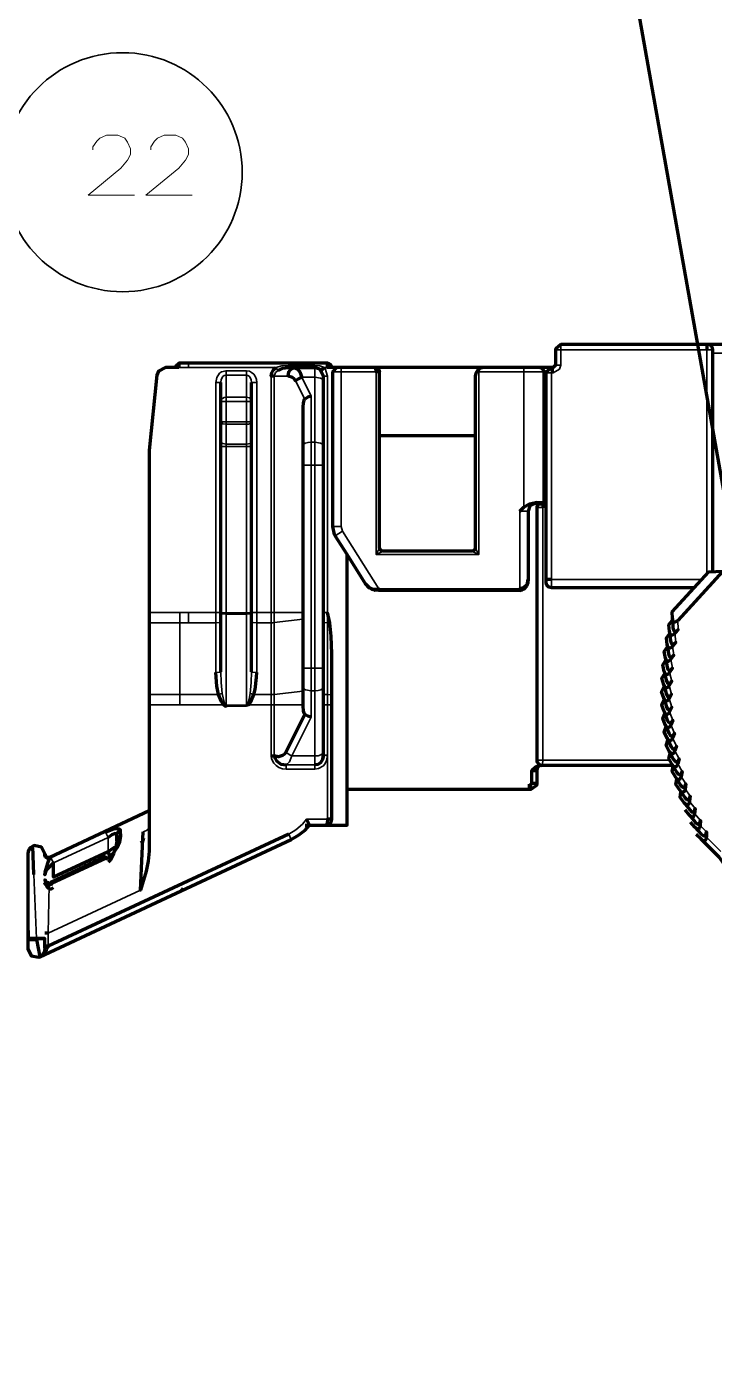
# Model space of a CAD drawing. Header units: millimetres. Extents: x 0 to 174, y 0 to 33.
# Drawn here: x 30.317 to 31.109, y 16.74 to 18.287 of the extents above; entities that cross this region are included whole.
import ezdxf

# ---------------------------------------------------------------- set-up
doc = ezdxf.new("R2010")
doc.units = ezdxf.units.MM
doc.layers.add('PDF_Geomertry', color=7, linetype='Continuous', true_color=0x405f80)

msp = doc.modelspace()

# ---------------------------------------------------------------- linework, layer by layer
at = {"layer": 'PDF_Geomertry', "color": 7, "lineweight": 70}
msp.add_lwpolyline([(30.8801, 19.101), (31.2996, 16.7403)], dxfattribs=at)
at = {"layer": 'PDF_Geomertry', "color": 18, "lineweight": 13, "true_color": 0x260000}
for points in [[(30.4407, 18.0928), (30.3874, 18.0928), (30.4251, 18.1239), (30.4329, 18.1328), (30.4362, 18.1394), (30.4362, 18.1461), (30.4329, 18.1539), (30.4296, 18.1583), (30.4218, 18.1617), (30.4085, 18.1617), (30.4007, 18.1583), (30.3974, 18.155), (30.3929, 18.1483), (30.3929, 18.145)], [(30.5074, 18.0928), (30.454, 18.0928), (30.4918, 18.1239), (30.4996, 18.1328), (30.5029, 18.1394), (30.5029, 18.1461), (30.4996, 18.1539), (30.4962, 18.1583), (30.4885, 18.1617), (30.4751, 18.1617), (30.4674, 18.1583), (30.464, 18.155), (30.4596, 18.1483), (30.4596, 18.145)]]:
    msp.add_lwpolyline(points, dxfattribs=at)
at = {"layer": 'PDF_Geomertry', "lineweight": 70}
for points in [[(31.1072, 17.6586), (31.1072, 17.9144), (31.1068, 17.9168), (31.1056, 17.9188), (31.1036, 17.92), (31.1014, 17.9204), (31.1004, 17.9204), (30.9321, 17.9204), (30.9263, 17.9156), (30.9261, 17.9144), (30.9261, 17.8968), (30.9232, 17.8939), (30.9213, 17.8939), (30.9078, 17.8939), (30.8897, 17.8939), (30.8435, 17.8939), (30.7185, 17.8939), (30.679, 17.8939), (30.6742, 17.8939), (30.6633, 17.8939), (30.6633, 17.8988), (30.5029, 17.8988), (30.4931, 17.8988), (30.4921, 17.8988), (30.4872, 17.8939)], [(31.1004, 17.9204), (31.1004, 17.9144)], [(31.2132, 17.8939), (31.2047, 17.9165), (31.2039, 17.9181), (31.2026, 17.9193), (31.1993, 17.9204), (31.1021, 17.9204)], [(30.3179, 17.2344), (30.3179, 17.2236), (30.3218, 17.2157), (30.3304, 17.2142), (30.3318, 17.2147), (30.4947, 17.2906), (30.6214, 17.3497), (30.6299, 17.3546), (30.6375, 17.3607), (30.6425, 17.3663), (30.6614, 17.3663), (30.686, 17.3663), (30.686, 17.6782), (30.6722, 17.7), (30.6715, 17.7013), (30.6693, 17.7106), (30.6693, 17.8889), (30.6742, 17.8939)], [(30.4921, 17.8939), (30.4764, 17.8939), (30.4685, 17.8899), (30.4665, 17.885), (30.4579, 17.7983), (30.4576, 17.7925), (30.4576, 17.6114), (30.4576, 17.5996), (30.4576, 17.5168), (30.4576, 17.5051), (30.4576, 17.4351), (30.4576, 17.3363), (30.4567, 17.3247), (30.4543, 17.3133), (30.4478, 17.2915), (30.451, 17.3586)], [(30.6018, 17.884), (30.5983, 17.884), (30.599, 17.8878), (30.601, 17.8913), (30.6036, 17.8939)], [(30.6063, 17.8906), (30.6118, 17.8931), (30.6179, 17.8939), (30.6247, 17.8939), (30.6486, 17.8939), (30.6486, 17.8963)], [(30.6274, 17.8932), (30.6233, 17.8936)], [(30.6578, 17.4426), (30.6585, 17.4469), (30.6585, 17.4504), (30.6585, 17.5256), (30.6585, 17.5475), (30.6585, 17.7815), (30.6585, 17.8035), (30.6585, 17.8786), (30.6585, 17.884), (30.6544, 17.8919), (30.6486, 17.8939)], [(30.6596, 17.8939), (30.6562, 17.8908), (30.656, 17.8906)], [(30.6682, 17.8939), (30.6679, 17.8957), (30.6668, 17.8974), (30.6653, 17.8983), (30.6633, 17.8988)], [(30.8435, 17.8939), (30.8396, 17.8931), (30.8361, 17.8906), (30.8342, 17.8874), (30.8336, 17.884), (30.8336, 17.686), (30.8331, 17.684), (30.8317, 17.6826), (30.8297, 17.6821), (30.7274, 17.6821), (30.7254, 17.6826), (30.7239, 17.684), (30.7233, 17.686), (30.7233, 17.8889), (30.7222, 17.8921), (30.72, 17.8936), (30.7185, 17.8939), (30.7215, 17.8928), (30.7226, 17.8914), (30.7233, 17.8889), (30.7229, 17.8889), (30.7194, 17.8889), (30.719, 17.8928), (30.7189, 17.8935), (30.7186, 17.8937), (30.7185, 17.8939), (30.7185, 17.8939)], [(30.8849, 17.7285), (30.8897, 17.7331), (30.896, 17.7368), (30.9031, 17.7383), (30.9044, 17.7383), (30.9096, 17.7383), (30.9128, 17.7383), (30.9128, 17.8889), (30.9126, 17.8904), (30.9108, 17.8929), (30.9078, 17.8939)], [(31.0858, 17.6399), (30.9213, 17.6399), (30.9182, 17.6407), (30.9161, 17.6429), (30.9153, 17.6458), (30.9153, 17.6497), (30.9153, 17.8879), (30.9154, 17.889), (30.9213, 17.8939)], [(30.8361, 17.8906), (30.8375, 17.8889)], [(30.5403, 17.5431), (30.5403, 17.611), (30.5403, 17.8028), (30.5403, 17.8083), (30.5403, 17.8314), (30.5403, 17.8547), (30.5403, 17.8765)], [(30.5757, 17.5431), (30.5757, 17.611), (30.5757, 17.8028), (30.5757, 17.8083), (30.5757, 17.8314), (30.5757, 17.8547), (30.5757, 17.8765)], [(30.6446, 17.8608), (30.6404, 17.8596), (30.6371, 17.8576), (30.6365, 17.8572), (30.6358, 17.8558), (30.6351, 17.8533), (30.6349, 17.8482), (30.6349, 17.8035), (30.6349, 17.7815), (30.6349, 17.5475), (30.6349, 17.5256), (30.6349, 17.5035), (30.6351, 17.4983), (30.6358, 17.4958), (30.6371, 17.494), (30.6153, 17.4504), (30.6136, 17.4482), (30.6115, 17.4465), (30.6067, 17.445), (30.6018, 17.4463)], [(30.8336, 17.8151), (30.7233, 17.8151)], [(30.9044, 17.7383), (30.8965, 17.7343), (30.8946, 17.7285), (30.8946, 17.6496), (30.8942, 17.6456), (30.8925, 17.6417), (30.8896, 17.6383), (30.8849, 17.6368), (30.7225, 17.6368), (30.7172, 17.6371)], [(30.9153, 17.7403), (30.9114, 17.7364), (30.9085, 17.7364), (30.9069, 17.7361), (30.9057, 17.7353), (30.9047, 17.7339), (30.9044, 17.7324), (30.9044, 17.4411), (30.9047, 17.4394), (30.9067, 17.4365), (30.9104, 17.4351), (30.9081, 17.4347), (30.9062, 17.4335), (30.905, 17.4315), (30.9044, 17.4293)], [(30.9114, 17.7364), (30.9114, 17.7353), (30.9114, 17.7324)], [(30.7167, 17.6385), (30.7225, 17.6388), (30.7225, 17.6368), (30.7225, 17.6367), (30.7225, 17.6368), (30.7175, 17.6372), (30.7143, 17.6381), (30.7115, 17.6397), (30.7072, 17.6444), (30.686, 17.6782)], [(30.9213, 17.6497), (30.9153, 17.6497)], [(31.1189, 17.659), (31.0669, 17.6024), (31.0663, 17.6017), (31.0644, 17.6006), (31.0638, 17.6004), (31.0631, 17.6004), (31.0624, 17.6007), (31.0618, 17.6011), (31.0614, 17.6019), (31.0608, 17.6046), (31.0606, 17.6124), (31.1028, 17.6583), (31.1189, 17.659), (31.1401, 17.66)], [(30.7072, 17.6444), (30.7111, 17.6404), (30.7136, 17.6392), (30.7167, 17.6385), (30.7169, 17.6375), (30.7171, 17.6372), (30.7174, 17.6371), (30.7175, 17.6372)], [(30.6682, 17.3732), (30.6633, 17.3732), (30.6628, 17.3682), (30.6614, 17.3663), (30.6638, 17.3667), (30.6658, 17.3679), (30.6674, 17.3697), (30.6682, 17.3732), (30.6682, 17.5051), (30.6682, 17.5163), (30.6682, 17.564), (30.6676, 17.5844), (30.6658, 17.5996), (30.6633, 17.6114)], [(31.0608, 17.6046), (31.0614, 17.594), (31.0619, 17.5913), (31.0628, 17.5901), (31.0633, 17.5899), (31.0639, 17.5897), (31.0651, 17.5901), (31.0674, 17.5919), (31.0636, 17.5876), (31.0631, 17.5869), (31.0612, 17.5857), (31.0606, 17.5854), (31.0599, 17.5854), (31.0592, 17.5857), (31.0586, 17.5861), (31.0582, 17.5869), (31.0575, 17.5894), (31.0568, 17.5972), (31.061, 17.6022)], [(31.0575, 17.5894), (31.0585, 17.579), (31.0592, 17.5763), (31.06, 17.5751), (31.0606, 17.5749), (31.0611, 17.5749), (31.0625, 17.5753), (31.0646, 17.5772), (31.061, 17.5726), (31.0604, 17.5719), (31.0587, 17.5706), (31.0581, 17.5704), (31.0574, 17.5703), (31.0567, 17.5706), (31.0561, 17.571), (31.0556, 17.5718), (31.0549, 17.5743), (31.0538, 17.5821), (31.0578, 17.5871)], [(31.0549, 17.5743), (31.0563, 17.5639), (31.0569, 17.5611), (31.0579, 17.56), (31.0585, 17.5599), (31.059, 17.5597), (31.0603, 17.5603), (31.0624, 17.5624), (31.059, 17.5576), (31.0585, 17.5568), (31.0568, 17.5556), (31.0561, 17.5551), (31.0554, 17.5551), (31.0547, 17.5553), (31.0542, 17.5557), (31.0536, 17.5565), (31.0528, 17.559), (31.0514, 17.5667), (31.0551, 17.5719)], [(31.0528, 17.559), (31.0546, 17.5486), (31.0556, 17.5458), (31.0565, 17.5449), (31.0571, 17.5447), (31.0576, 17.5447), (31.0589, 17.5453), (31.0608, 17.5474), (31.0576, 17.5425), (31.0572, 17.5418), (31.0557, 17.5403), (31.0549, 17.54), (31.0542, 17.5399), (31.0536, 17.54), (31.0529, 17.5404), (31.0524, 17.5411), (31.0514, 17.5436), (31.0497, 17.5513), (31.0532, 17.5567)], [(30.5435, 17.5051), (30.541, 17.5089), (30.5378, 17.5168), (30.5356, 17.5264), (30.5344, 17.5424)], [(30.5713, 17.5063), (30.5726, 17.5051), (30.5749, 17.5085), (30.5783, 17.5168), (30.5799, 17.5226), (30.5815, 17.5371), (30.5817, 17.5424)], [(31.0514, 17.5436), (31.0536, 17.5333), (31.0547, 17.5307), (31.0557, 17.5297), (31.0563, 17.5296), (31.0569, 17.5296), (31.0582, 17.5301), (31.06, 17.5324), (31.0571, 17.5274), (31.0565, 17.5265), (31.0551, 17.525), (31.0544, 17.5247), (31.0538, 17.5246), (31.0531, 17.5247), (31.0524, 17.5251), (31.0518, 17.5257), (31.0507, 17.5282), (31.0486, 17.5357), (31.0519, 17.5413)], [(31.0507, 17.5282), (31.0535, 17.5181), (31.0546, 17.5154), (31.0557, 17.5144), (31.0563, 17.5143), (31.0568, 17.5143), (31.0581, 17.515), (31.0597, 17.5174), (31.0571, 17.5122), (31.0565, 17.5114), (31.0551, 17.5099), (31.0544, 17.5094), (31.0538, 17.5093), (31.0532, 17.5093), (31.0525, 17.5097), (31.0518, 17.5104), (31.0507, 17.5128), (31.0483, 17.5201), (31.0513, 17.526)], [(30.5449, 17.5063), (30.5435, 17.5051), (30.5451, 17.5038), (30.5463, 17.5035), (30.5463, 17.5047)], [(31.0507, 17.5128), (31.0539, 17.5028), (31.0551, 17.5001), (31.0563, 17.4993), (31.0568, 17.4992), (31.0574, 17.4992), (31.0586, 17.4999), (31.0601, 17.5024), (31.0576, 17.4971), (31.0572, 17.4962), (31.056, 17.4946), (31.0553, 17.4942), (31.0546, 17.494), (31.0539, 17.494), (31.0532, 17.4944), (31.0526, 17.495), (31.0514, 17.4974), (31.0486, 17.5046), (31.0514, 17.5106)], [(30.5699, 17.5047), (30.5699, 17.5035)], [(30.6446, 17.4908), (30.6404, 17.4921), (30.6371, 17.494)], [(31.0514, 17.4974), (31.0549, 17.4875), (31.0563, 17.4849), (31.0575, 17.4842), (31.0581, 17.484), (31.0586, 17.484), (31.0597, 17.4849), (31.0612, 17.4874), (31.059, 17.4819), (31.0586, 17.4811), (31.0574, 17.4794), (31.0567, 17.479), (31.0561, 17.4788), (31.0554, 17.4788), (31.0547, 17.479), (31.054, 17.4797), (31.0526, 17.4819), (31.0496, 17.4892), (31.0521, 17.4951)], [(31.0526, 17.4819), (31.0567, 17.4722), (31.0582, 17.4697), (31.0593, 17.469), (31.0599, 17.4689), (31.0606, 17.469), (31.0615, 17.4699), (31.0631, 17.4724), (31.061, 17.4669), (31.0607, 17.4661), (31.0594, 17.4643), (31.0589, 17.4639), (31.0582, 17.4636), (31.0575, 17.4636), (31.0568, 17.4639), (31.0561, 17.4644), (31.0546, 17.4667), (31.0514, 17.4738), (31.0535, 17.4797)], [(31.0546, 17.4667), (31.059, 17.4571), (31.0607, 17.4547), (31.0618, 17.454), (31.0625, 17.4539), (31.0631, 17.454), (31.0642, 17.4549), (31.0654, 17.4575), (31.0636, 17.4519), (31.0633, 17.4511), (31.0622, 17.4493), (31.0617, 17.4488), (31.061, 17.4485), (31.0603, 17.4485), (31.0596, 17.4488), (31.0589, 17.4493), (31.0572, 17.4514), (31.0536, 17.4583), (31.0556, 17.4644)], [(30.5983, 17.4463), (30.6018, 17.4463), (30.6028, 17.4431), (30.6046, 17.4403), (30.6096, 17.4368), (30.6157, 17.4357)], [(30.6585, 17.4469), (30.6576, 17.4422), (30.6551, 17.4383), (30.6521, 17.4364), (30.6486, 17.4357)], [(31.0572, 17.4514), (31.0621, 17.4421), (31.0639, 17.4397), (31.065, 17.4392), (31.0657, 17.439), (31.0663, 17.4393), (31.0672, 17.4401), (31.0685, 17.4428), (31.0669, 17.4372), (31.0667, 17.4363), (31.0657, 17.4344), (31.065, 17.4339), (31.0644, 17.4336), (31.0638, 17.4336), (31.0631, 17.4337), (31.0622, 17.4343), (31.0606, 17.4364), (31.0567, 17.4431), (31.0583, 17.4493)], [(30.9044, 17.4144), (30.8986, 17.4144), (30.8986, 17.4293), (30.9044, 17.4293), (30.9044, 17.4144), (30.9042, 17.4122), (30.8976, 17.4076), (30.8957, 17.4076), (30.686, 17.4076)], [(31.0612, 17.4351), (30.9104, 17.4351), (30.9087, 17.4351), (30.9067, 17.4349), (30.9025, 17.4329), (30.8986, 17.4293)], [(31.0606, 17.4364), (31.0658, 17.4272), (31.0676, 17.425), (31.0689, 17.4243), (31.0694, 17.4243), (31.07, 17.4246), (31.0711, 17.4256), (31.0721, 17.4282), (31.0708, 17.4225), (31.0706, 17.4217), (31.0697, 17.4197), (31.0692, 17.4192), (31.0685, 17.4189), (31.0678, 17.4188), (31.0671, 17.419), (31.0663, 17.4194), (31.0646, 17.4214), (31.0604, 17.4281), (31.0618, 17.4343)], [(30.8957, 17.4135), (30.8957, 17.4076)], [(30.8976, 17.4076), (30.8976, 17.4081), (30.8976, 17.4135)], [(31.0646, 17.4214), (31.0701, 17.4125), (31.0721, 17.4104), (31.0733, 17.4099), (31.074, 17.4099), (31.0746, 17.41), (31.0756, 17.4111), (31.0764, 17.4138), (31.0754, 17.4081), (31.0753, 17.4072), (31.0743, 17.4053), (31.0739, 17.4047), (31.0732, 17.4043), (31.0725, 17.4042), (31.0718, 17.4043), (31.071, 17.4047), (31.0692, 17.4067), (31.0647, 17.4131), (31.0658, 17.4194)], [(31.0692, 17.4067), (31.0751, 17.3981), (31.0772, 17.396), (31.0785, 17.3956), (31.0792, 17.3956), (31.0796, 17.3958), (31.0806, 17.3968), (31.0814, 17.3996), (31.0806, 17.3937), (31.0804, 17.3929), (31.0797, 17.391), (31.0792, 17.3903), (31.0786, 17.39), (31.0779, 17.3899), (31.0772, 17.39), (31.0764, 17.3903), (31.0744, 17.3922), (31.0697, 17.3983), (31.0706, 17.4047)], [(30.3375, 17.3107), (30.3375, 17.3092), (30.3378, 17.3122), (30.3396, 17.3188), (30.3414, 17.3235), (30.3432, 17.3282), (30.3406, 17.3279), (30.3383, 17.3293), (30.3375, 17.3317), (30.3375, 17.3332), (30.3383, 17.3307), (30.3406, 17.3293), (30.3432, 17.3296), (30.4576, 17.3831)], [(31.0744, 17.3922), (31.0808, 17.3839), (31.0829, 17.3818), (31.0842, 17.3814), (31.0849, 17.3815), (31.0854, 17.3817), (31.0862, 17.3828), (31.0869, 17.3856), (31.0864, 17.3799), (31.0862, 17.3789), (31.0856, 17.3769), (31.0851, 17.3763), (31.0846, 17.3758), (31.0839, 17.3757), (31.0832, 17.3758), (31.0824, 17.3761), (31.0803, 17.3779), (31.0753, 17.3839)], [(30.6374, 17.3663), (30.6425, 17.3663), (30.639, 17.3732)], [(31.0803, 17.3779), (31.0871, 17.3699), (31.0893, 17.3679), (31.0906, 17.3675), (31.0911, 17.3676), (31.0917, 17.3679), (31.0925, 17.369), (31.0931, 17.3718), (31.0928, 17.3661), (31.0928, 17.3651), (31.0921, 17.3632), (31.0917, 17.3625), (31.0911, 17.3621), (31.0904, 17.3618), (31.0897, 17.3619), (31.0889, 17.3622), (31.0868, 17.3639), (31.0815, 17.3696)], [(30.6185, 17.356), (30.3415, 17.2268), (30.3411, 17.2251), (30.3381, 17.2247), (30.3376, 17.2246), (30.3376, 17.2244), (30.3375, 17.2244), (30.3375, 17.2244), (30.3375, 17.2344), (30.3375, 17.2356), (30.3347, 17.2356), (30.3278, 17.2356), (30.3192, 17.2356), (30.3179, 17.2356)], [(30.4247, 17.3535), (30.4236, 17.3472), (30.4206, 17.3403), (30.4157, 17.3333), (30.4125, 17.33), (30.4086, 17.3275), (30.4075, 17.3299), (30.3444, 17.3004), (30.3456, 17.2982), (30.3425, 17.2971), (30.3425, 17.2992), (30.3417, 17.2997), (30.3392, 17.3007), (30.3381, 17.3018), (30.3375, 17.3032), (30.3381, 17.2993), (30.3397, 17.2957), (30.3417, 17.2936), (30.3431, 17.2931), (30.3453, 17.2931), (30.3474, 17.2943)], [(30.4075, 17.3582), (30.4169, 17.3619), (30.4217, 17.3626), (30.4232, 17.3622), (30.4242, 17.3613), (30.4244, 17.3599), (30.4228, 17.3589), (30.4214, 17.3576), (30.4206, 17.356), (30.4203, 17.3542), (30.4201, 17.3554), (30.4199, 17.356), (30.4193, 17.3564), (30.4186, 17.3567), (30.4165, 17.3561), (30.4146, 17.3551), (30.4104, 17.3521)], [(30.4244, 17.3599), (30.4247, 17.3535), (30.4214, 17.3514), (30.4203, 17.3482), (30.4203, 17.3542)], [(30.4483, 17.3461), (30.4508, 17.3482), (30.4517, 17.3514)], [(31.0868, 17.3639), (31.0939, 17.3561), (31.0962, 17.3543), (31.0975, 17.354), (31.0981, 17.3542), (31.0986, 17.3544), (31.0994, 17.3556), (31.0999, 17.3585), (31.0999, 17.3526), (31.0997, 17.3517), (31.0993, 17.3497), (31.0989, 17.349), (31.0983, 17.3486), (31.0976, 17.3483), (31.0969, 17.3483), (31.0961, 17.3486), (31.0939, 17.3501), (31.0883, 17.3557)], [(30.3375, 17.3333), (30.3336, 17.3411), (30.325, 17.3428), (30.3236, 17.3422), (30.3213, 17.3407), (30.3194, 17.3386), (30.3183, 17.336), (30.3179, 17.3333), (30.3179, 17.2356), (30.3179, 17.2344), (30.3278, 17.2344), (30.3318, 17.2147), (30.3343, 17.2164), (30.3362, 17.2186)], [(30.3249, 17.3093), (30.3236, 17.3422)], [(30.4129, 17.3303), (30.4104, 17.3357), (30.3474, 17.3063), (30.3474, 17.3228), (30.3406, 17.3161), (30.3383, 17.3126), (30.3375, 17.3092)], [(30.4203, 17.3482), (30.4193, 17.3414), (30.4168, 17.3338), (30.4131, 17.3265), (30.4104, 17.3236)], [(30.4203, 17.3385), (30.4201, 17.3397), (30.4199, 17.3401), (30.4194, 17.3406), (30.4188, 17.3407), (30.4169, 17.3401), (30.4149, 17.339), (30.4104, 17.3357)], [(31.1258, 17.3239), (31.121, 17.3204), (31.1203, 17.3214), (31.1147, 17.3294), (31.1106, 17.3335), (31.0939, 17.3501)], [(30.3446, 17.3289), (30.3432, 17.3282), (30.3432, 17.3296)], [(30.3375, 17.3039), (30.3381, 17.3019)], [(30.3425, 17.2971), (30.3403, 17.2972), (30.3385, 17.2979), (30.3376, 17.2989), (30.3375, 17.2994)], [(30.3378, 17.3028), (30.3378, 17.3024), (30.3378, 17.3024), (30.3378, 17.3024)], [(30.4947, 17.2906), (30.4967, 17.2926), (30.4969, 17.2942)], [(30.3179, 17.2544), (30.3181, 17.2356)], [(30.3415, 17.2419), (30.3388, 17.2419), (30.3375, 17.2419)], [(30.3375, 17.2244), (30.3372, 17.2214), (30.3362, 17.2186), (30.3371, 17.2193), (30.3376, 17.2194), (30.3383, 17.2194), (30.3353, 17.2167), (30.3318, 17.2147), (30.3333, 17.2156)], [(30.3324, 17.215), (30.3332, 17.2154)], [(30.3415, 17.2268), (30.3381, 17.2268), (30.3375, 17.2268)]]:
    msp.add_lwpolyline(points, dxfattribs=at)
at = {"layer": 'PDF_Geomertry', "lineweight": 35}
for points in [[(30.9321, 17.9204), (30.9321, 17.9144), (30.9261, 17.9144)], [(31.1004, 17.9144), (30.9321, 17.9144), (30.9321, 17.8968), (30.9261, 17.8968)], [(31.1072, 17.9144), (31.1004, 17.9144), (31.1004, 17.6558)], [(31.8135, 17.4411), (32.1535, 17.4411), (32.1567, 17.4426), (32.1092, 17.4426), (32.1072, 17.4429), (32.1032, 17.4453), (32.1003, 17.4497), (32.0993, 17.4551), (32.0993, 17.8585), (32.1043, 17.8585), (32.1092, 17.8585), (32.105, 17.8608), (32.1007, 17.8633), (32.1126, 17.884), (31.2064, 17.884), (31.1965, 17.9106), (31.1072, 17.9106)], [(30.4921, 17.8986), (30.4901, 17.8982), (30.4886, 17.8972), (30.4881, 17.8965), (30.4875, 17.8957), (30.4872, 17.8939)], [(30.4931, 17.8939), (30.4921, 17.8939), (30.4921, 17.8986), (30.4921, 17.8988)], [(30.5029, 17.8939), (30.4931, 17.8939), (30.4931, 17.8988)], [(30.5029, 17.8988), (30.5029, 17.8939), (30.6004, 17.8939), (30.6036, 17.8939), (30.6056, 17.8914), (30.6063, 17.8906), (30.6033, 17.8881), (30.6018, 17.884)], [(30.6596, 17.8939), (30.6543, 17.8957), (30.6486, 17.8963), (30.6179, 17.8963), (30.6106, 17.8958), (30.6036, 17.8939)], [(30.6179, 17.8963), (30.6179, 17.8939)], [(30.6486, 17.8939), (30.6486, 17.8829), (30.6486, 17.8079), (30.6446, 17.8079), (30.6446, 17.8608), (30.6335, 17.8829), (30.6486, 17.8829), (30.6553, 17.8818), (30.6574, 17.8806), (30.6579, 17.8799), (30.6583, 17.8793), (30.6585, 17.8786)], [(30.6633, 17.8939), (30.6596, 17.8939), (30.6604, 17.8929), (30.6633, 17.884)], [(30.6693, 17.8889), (30.679, 17.8889), (30.679, 17.8939)], [(30.8897, 17.8939), (30.8897, 17.8889), (30.8897, 17.7331)], [(30.9153, 17.8879), (30.9213, 17.8879), (30.9213, 17.8939)], [(30.9213, 17.6399), (30.9213, 17.6497), (30.9213, 17.8879), (30.9232, 17.8879), (30.9232, 17.8939)], [(30.9232, 17.8879), (30.9307, 17.8921), (30.9321, 17.8968)], [(30.4576, 17.6114), (30.4931, 17.6114), (30.5029, 17.6114), (30.5344, 17.6114), (30.5344, 17.8765), (30.5356, 17.8825), (30.5389, 17.8874), (30.5412, 17.889), (30.5463, 17.8903), (30.5699, 17.8903), (30.5732, 17.8897), (30.5758, 17.8883), (30.5782, 17.8863), (30.5801, 17.8833), (30.5813, 17.88), (30.5817, 17.8765), (30.5817, 17.6114), (30.5983, 17.6114), (30.5983, 17.884)], [(30.5344, 17.8765), (30.5396, 17.8765), (30.5403, 17.8765), (30.5408, 17.8801), (30.5425, 17.8835), (30.5442, 17.8847), (30.5463, 17.8853), (30.5463, 17.8863), (30.5463, 17.8903)], [(30.5699, 17.8903), (30.5699, 17.8867), (30.5699, 17.8853), (30.5715, 17.8849), (30.5731, 17.8839), (30.5743, 17.8824), (30.5754, 17.8796), (30.5757, 17.8765), (30.5817, 17.8765)], [(30.6349, 17.6114), (30.6018, 17.6114), (30.6018, 17.884), (30.6178, 17.884)], [(30.6265, 17.8786), (30.6371, 17.8576)], [(30.6585, 17.5051), (30.6633, 17.5051), (30.6633, 17.5168), (30.6633, 17.5996), (30.6633, 17.6114), (30.6633, 17.884), (30.6585, 17.884)], [(30.6693, 17.7106), (30.679, 17.7106), (30.679, 17.8889), (30.7194, 17.8889), (30.7194, 17.6782), (30.8375, 17.6782), (30.8375, 17.8889), (30.8897, 17.8889), (30.9128, 17.8889)], [(30.5403, 17.8028), (30.5463, 17.8028), (30.5463, 17.8056), (30.5463, 17.8286), (30.5699, 17.8286), (30.5699, 17.8056), (30.5721, 17.8058), (30.574, 17.8064), (30.5757, 17.8083)], [(30.5403, 17.8083), (30.5403, 17.8081), (30.5406, 17.8076), (30.541, 17.8071), (30.5425, 17.8063), (30.5463, 17.8056), (30.5699, 17.8056), (30.5699, 17.8028), (30.5463, 17.8028), (30.5463, 17.611), (30.5699, 17.611), (30.5699, 17.6097), (30.574, 17.6101), (30.5753, 17.6106), (30.5757, 17.611), (30.5699, 17.611), (30.5699, 17.8028), (30.5757, 17.8028)], [(30.6349, 17.7815), (30.6446, 17.7815), (30.6446, 17.8079), (30.6408, 17.8075), (30.6376, 17.8067), (30.6356, 17.8053), (30.6349, 17.8035)], [(30.6585, 17.7815), (30.6486, 17.7815), (30.6486, 17.8079), (30.6553, 17.8067), (30.6574, 17.8056), (30.6579, 17.8049), (30.6583, 17.8042), (30.6585, 17.8035)], [(30.6585, 17.5256), (30.6576, 17.5238), (30.6556, 17.5224), (30.6524, 17.5215), (30.6486, 17.5211), (30.6486, 17.5475), (30.6446, 17.5475), (30.6446, 17.7815), (30.6486, 17.7815), (30.6486, 17.5475), (30.6585, 17.5475)], [(30.8946, 17.7285), (30.8849, 17.7285), (30.8849, 17.6388), (30.7225, 17.6388), (30.6806, 17.7053), (30.6722, 17.7)], [(31.0578, 17.4411), (30.9114, 17.4411), (30.9114, 17.7324), (30.9044, 17.7324)], [(30.9114, 17.7324), (30.9153, 17.7335)], [(30.679, 17.7106), (30.6806, 17.7053)], [(30.7274, 17.6821), (30.7194, 17.6782), (30.7233, 17.686)], [(30.8336, 17.686), (30.8375, 17.6782), (30.8297, 17.6821)], [(30.9213, 17.6497), (31.0949, 17.6497)], [(30.4576, 17.5996), (30.4872, 17.5996), (30.4931, 17.5996), (30.4931, 17.6114)], [(30.5029, 17.5996), (30.4931, 17.5996), (30.4931, 17.5168), (30.5029, 17.5168), (30.5378, 17.5168), (30.5419, 17.5183), (30.5407, 17.5307), (30.5403, 17.5431), (30.5403, 17.5431), (30.5403, 17.5431), (30.5403, 17.5429), (30.54, 17.5429), (30.5396, 17.5428), (30.5344, 17.5424), (30.5344, 17.5996), (30.5386, 17.5999), (30.5399, 17.6), (30.5403, 17.6003)], [(30.5403, 17.6114), (30.5344, 17.6114), (30.5344, 17.5996), (30.5029, 17.5996), (30.5029, 17.6114)], [(30.5699, 17.5047), (30.5713, 17.5063), (30.5728, 17.5115), (30.574, 17.5183), (30.5783, 17.5168), (30.5983, 17.5168), (30.5983, 17.5996), (30.6001, 17.5997), (30.6018, 17.5999), (30.6018, 17.5169), (30.6349, 17.5208)], [(30.574, 17.5183), (30.5754, 17.5307), (30.5757, 17.5431), (30.5757, 17.5431), (30.5758, 17.5431), (30.5758, 17.5429), (30.576, 17.5429), (30.5765, 17.5428), (30.5817, 17.5424), (30.5817, 17.5996), (30.5775, 17.5999), (30.5762, 17.6), (30.5758, 17.6001), (30.5758, 17.6003), (30.5757, 17.6003), (30.5757, 17.6003)], [(30.6349, 17.6038), (30.6018, 17.5999), (30.6018, 17.6114), (30.5983, 17.6114), (30.5983, 17.5996), (30.5817, 17.5996), (30.5817, 17.6114), (30.5757, 17.6114)], [(30.6585, 17.6114), (30.6633, 17.6114)], [(30.6658, 17.5996), (30.6647, 17.5996), (30.6633, 17.5996), (30.6599, 17.5999), (30.6587, 17.6), (30.6585, 17.6001), (30.6585, 17.6001), (30.6585, 17.6001), (30.6585, 17.6003)], [(31.0674, 17.5919), (31.0669, 17.6024)], [(31.0646, 17.5772), (31.0636, 17.5876)], [(31.0624, 17.5624), (31.061, 17.5726)], [(31.0608, 17.5474), (31.059, 17.5576)], [(30.6349, 17.5256), (30.6349, 17.5249), (30.6353, 17.5242), (30.6358, 17.5235), (30.6379, 17.5224), (30.6446, 17.5211), (30.6446, 17.5475), (30.6349, 17.5475)], [(31.06, 17.5324), (31.0576, 17.5425)], [(31.0597, 17.5174), (31.0571, 17.5274)], [(30.4576, 17.5168), (30.4872, 17.5168), (30.4931, 17.5168), (30.4931, 17.5051), (30.5029, 17.5051), (30.5435, 17.5051)], [(30.5463, 17.5047), (30.5449, 17.5063), (30.544, 17.5083), (30.5419, 17.5183)], [(30.6486, 17.4357), (30.6486, 17.431), (30.6157, 17.431), (30.6114, 17.4314), (30.6072, 17.4329), (30.604, 17.435), (30.6013, 17.4378), (30.5988, 17.4429), (30.5983, 17.4463), (30.5983, 17.5051), (30.6018, 17.5051), (30.6018, 17.5169), (30.6001, 17.5168), (30.5983, 17.5168), (30.5983, 17.5051), (30.5726, 17.5051), (30.5714, 17.504), (30.5699, 17.5035), (30.5463, 17.5035)], [(30.6585, 17.4504), (30.6576, 17.4488), (30.6556, 17.4474), (30.6524, 17.4464), (30.6486, 17.4461), (30.6486, 17.5211), (30.6446, 17.5211), (30.6446, 17.4908), (30.6222, 17.4461), (30.6486, 17.4461), (30.6486, 17.4357), (30.6157, 17.4357), (30.6157, 17.4356), (30.6157, 17.4347), (30.6157, 17.4337), (30.6157, 17.431)], [(30.6682, 17.5163), (30.6682, 17.5163), (30.6682, 17.5163), (30.6682, 17.5164), (30.6679, 17.5164), (30.6668, 17.5167), (30.6633, 17.5168), (30.6599, 17.5169), (30.6587, 17.5172), (30.6585, 17.5172), (30.6585, 17.5174), (30.6585, 17.5174), (30.6585, 17.5174)], [(31.0601, 17.5024), (31.0571, 17.5122)], [(30.4931, 17.5051), (30.4576, 17.5051)], [(30.6349, 17.5051), (30.6018, 17.5051), (30.6018, 17.4463)], [(30.6214, 17.3497), (30.6185, 17.356), (30.6269, 17.3608), (30.6343, 17.3674), (30.639, 17.3732), (30.6633, 17.3732), (30.6633, 17.4469), (30.6633, 17.5051), (30.6682, 17.5051)], [(31.0612, 17.4874), (31.0576, 17.4971)], [(31.0631, 17.4724), (31.059, 17.4819)], [(31.0654, 17.4575), (31.061, 17.4669)], [(30.6153, 17.4504), (30.6203, 17.4469), (30.6222, 17.4461), (30.6194, 17.4393), (30.6157, 17.4357)], [(30.6585, 17.4469), (30.6633, 17.4469), (30.6622, 17.4407), (30.6607, 17.4375), (30.6585, 17.4349), (30.6528, 17.4315), (30.6486, 17.431)], [(31.0685, 17.4428), (31.0636, 17.4519)], [(30.9044, 17.4411), (30.9114, 17.4411), (30.911, 17.4361), (30.9104, 17.4351)], [(31.0721, 17.4282), (31.0669, 17.4372)], [(30.8986, 17.4144), (30.8976, 17.4135), (30.8957, 17.4135)], [(31.0764, 17.4138), (31.0708, 17.4225)], [(31.0814, 17.3996), (31.0754, 17.4081)], [(31.0869, 17.3856), (31.0806, 17.3937)], [(31.0931, 17.3718), (31.0864, 17.3799)], [(30.4104, 17.3521), (30.4075, 17.3582), (30.3446, 17.3289), (30.3446, 17.3286), (30.345, 17.3278), (30.3457, 17.3264), (30.3474, 17.3228), (30.4104, 17.3521), (30.4104, 17.3357)], [(30.4576, 17.3653), (30.4572, 17.3633), (30.456, 17.3614), (30.4538, 17.3597), (30.451, 17.3586)], [(31.0999, 17.3585), (31.0928, 17.3661)], [(31.1165, 17.336), (31.0999, 17.3526)], [(30.4086, 17.3275), (30.3456, 17.2982)], [(30.3375, 17.2344), (30.3372, 17.2344), (30.3368, 17.2344), (30.3347, 17.2344), (30.3278, 17.2344), (30.3278, 17.2356), (30.3249, 17.3093)], [(30.3415, 17.2419), (30.3425, 17.2971)], [(30.4478, 17.2915), (30.3415, 17.2419), (30.3415, 17.2268)], [(30.3411, 17.2251), (30.3401, 17.2219), (30.3383, 17.2194)]]:
    msp.add_lwpolyline(points, dxfattribs=at)
at = {"layer": 'PDF_Geomertry', "lineweight": 70}
for points in [[(30.6178, 17.884), (30.6188, 17.8889), (30.6212, 17.8925), (30.6247, 17.8939), (30.6282, 17.8926), (30.6312, 17.889), (30.6335, 17.8829), (30.6297, 17.881), (30.6265, 17.8786), (30.625, 17.881), (30.6228, 17.8826)], [(30.8849, 17.6368), (30.8878, 17.6375), (30.891, 17.6396), (30.8933, 17.6432), (30.8946, 17.6496), (30.894, 17.646), (30.8922, 17.6425), (30.8892, 17.6399), (30.8849, 17.6388), (30.8849, 17.6368), (30.8849, 17.6368)]]:
    msp.add_lwpolyline(points, close=True, dxfattribs=at)
at = {"layer": 'PDF_Geomertry', "lineweight": 35}
for points in [[(30.5463, 17.8597), (30.5699, 17.8597), (30.5699, 17.8853), (30.5463, 17.8853)], [(30.5403, 17.8547), (30.5463, 17.8547), (30.5463, 17.8597), (30.544, 17.8593), (30.5421, 17.8583), (30.5407, 17.8567)], [(30.5699, 17.8547), (30.5463, 17.8547), (30.5463, 17.8314), (30.5699, 17.8314)], [(30.5699, 17.8597), (30.5699, 17.8547), (30.5757, 17.8547), (30.5757, 17.8557), (30.5753, 17.8565), (30.5747, 17.8575), (30.5732, 17.8589)], [(30.5463, 17.8286), (30.5463, 17.8314), (30.5403, 17.8314), (30.5403, 17.8311), (30.5406, 17.8306), (30.541, 17.83), (30.5425, 17.8292)], [(30.5757, 17.8314), (30.5699, 17.8314), (30.5699, 17.8286), (30.5721, 17.8288), (30.574, 17.8294)], [(30.5463, 17.6097), (30.5422, 17.6101), (30.5408, 17.6104), (30.5406, 17.6107), (30.5404, 17.6108), (30.5403, 17.611), (30.5403, 17.611), (30.5463, 17.611)], [(30.5699, 17.6097), (30.5699, 17.5047), (30.5463, 17.5047), (30.5463, 17.6097)]]:
    msp.add_lwpolyline(points, close=True, dxfattribs=at)
at = {"layer": 'PDF_Geomertry', "color": 18, "lineweight": 35, "true_color": 0x260000}
msp.add_circle((30.4271, 18.1191), 0.1378, dxfattribs=at)

doc.saveas('drawing.dxf')
